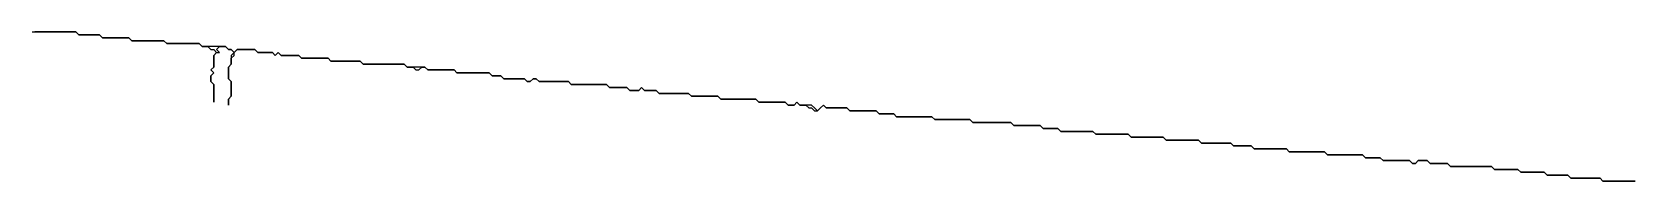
# Model space of a CAD drawing. Header units: metres. Extents: x 0 to 600, y 0 to 400.
# Drawn here: x 437.4 to 518.6, y 184.7 to 192.3 of the extents above; entities that cross this region are included whole.
import ezdxf

# ---------------------------------------------------------------- set-up
doc = ezdxf.new("R2010")
doc.units = ezdxf.units.M

msp = doc.modelspace()

# ---------------------------------------------------------------- linework, layer by layer
for points in [[(437.351, 192.262), (437.5, 192.262), (437.649, 192.262), (437.798, 192.262), (437.946, 192.262), (438.095, 192.262), (438.244, 192.262), (438.393, 192.262), (438.542, 192.262), (438.69, 192.262), (438.839, 192.262), (438.988, 192.262), (439.137, 192.262), (439.286, 192.262), (439.435, 192.262), (439.583, 192.262), (439.732, 192.113), (439.881, 192.113), (440.03, 192.113), (440.179, 192.113), (440.327, 192.113), (440.476, 192.113), (440.625, 192.113), (440.774, 192.113), (440.923, 191.964), (441.071, 191.964), (441.22, 191.964), (441.369, 191.964), (441.518, 191.964), (441.667, 191.964), (441.815, 191.964), (441.964, 191.964), (442.113, 191.964), (442.262, 191.964), (442.411, 191.815), (442.56, 191.815), (442.708, 191.815), (442.857, 191.815), (443.006, 191.815), (443.155, 191.815), (443.304, 191.815), (443.452, 191.815), (443.601, 191.815), (443.75, 191.815), (443.899, 191.815), (444.048, 191.815), (444.196, 191.667), (444.345, 191.667), (444.494, 191.667), (444.643, 191.667), (444.792, 191.667), (444.94, 191.667), (445.089, 191.667), (445.238, 191.667), (445.387, 191.667), (445.536, 191.667), (445.685, 191.667), (445.833, 191.667), (445.982, 191.518), (446.131, 191.518), (446.28, 191.518), (446.429, 191.369), (446.577, 191.369), (446.726, 191.22), (446.577, 191.071), (446.577, 190.923), (446.577, 190.774), (446.577, 190.625), (446.577, 190.476), (446.429, 190.327), (446.577, 190.179), (446.429, 190.03), (446.429, 189.881), (446.429, 189.732), (446.577, 189.583), (446.577, 189.435), (446.577, 189.286), (446.577, 189.137), (446.577, 188.988), (446.577, 188.839), (446.577, 188.69), (446.577, 188.839), (446.577, 188.988), (446.577, 189.137), (446.577, 189.286), (446.577, 189.435), (446.577, 189.583), (446.429, 189.732), (446.429, 189.881), (446.429, 190.03), (446.577, 190.179), (446.429, 190.327), (446.577, 190.476), (446.577, 190.625), (446.577, 190.774), (446.577, 190.923), (446.577, 191.071), (446.726, 191.22), (446.875, 191.22), (446.726, 191.369), (446.875, 191.518), (447.024, 191.518), (447.173, 191.518), (447.321, 191.369), (447.47, 191.369), (447.619, 191.22), (447.47, 191.071), (447.47, 190.923), (447.47, 190.774), (447.47, 190.625), (447.321, 190.476), (447.321, 190.327), (447.321, 190.179), (447.321, 190.03), (447.321, 189.881), (447.47, 189.732), (447.47, 189.583), (447.47, 189.435), (447.47, 189.286), (447.47, 189.137), (447.47, 188.988), (447.321, 188.839), (447.321, 188.69), (447.321, 188.542), (447.321, 188.69), (447.321, 188.839), (447.47, 188.988), (447.47, 189.137), (447.47, 189.286), (447.47, 189.435), (447.47, 189.583), (447.47, 189.732), (447.321, 189.881), (447.321, 190.03), (447.321, 190.179), (447.321, 190.327), (447.321, 190.476), (447.47, 190.625), (447.47, 190.774), (447.47, 190.923), (447.619, 191.071), (447.619, 191.22), (447.768, 191.369), (447.917, 191.369), (448.065, 191.369), (448.214, 191.369), (448.363, 191.369), (448.512, 191.369), (448.661, 191.369), (448.81, 191.22), (448.958, 191.22), (449.107, 191.22), (449.256, 191.22), (449.405, 191.22), (449.554, 191.22), (449.702, 191.071), (449.851, 191.22), (450, 191.071), (450.149, 191.071), (450.298, 191.071), (450.446, 191.071), (450.595, 191.071), (450.744, 191.071), (450.893, 191.071), (451.042, 190.923), (451.19, 190.923), (451.339, 190.923), (451.488, 190.923), (451.637, 190.923), (451.786, 190.923), (451.935, 190.923), (452.083, 190.923), (452.232, 190.923), (452.381, 190.923), (452.53, 190.774), (452.679, 190.774), (452.827, 190.774), (452.976, 190.774), (453.125, 190.774), (453.274, 190.774), (453.423, 190.774), (453.571, 190.774), (453.72, 190.774), (453.869, 190.774), (454.018, 190.774), (454.167, 190.625), (454.315, 190.625), (454.464, 190.625), (454.613, 190.625), (454.762, 190.625), (454.911, 190.625), (455.06, 190.625), (455.208, 190.625), (455.357, 190.625), (455.506, 190.625), (455.655, 190.625), (455.804, 190.625), (455.952, 190.625), (456.101, 190.625), (456.25, 190.625), (456.399, 190.476), (456.548, 190.476), (456.696, 190.476), (456.845, 190.327), (456.994, 190.327), (457.143, 190.476), (457.292, 190.476), (457.44, 190.327), (457.589, 190.327), (457.738, 190.327), (457.887, 190.327), (458.036, 190.327), (458.185, 190.327), (458.333, 190.327), (458.482, 190.327), (458.631, 190.327), (458.78, 190.327), (458.929, 190.179), (459.077, 190.179), (459.226, 190.179), (459.375, 190.179), (459.524, 190.179), (459.673, 190.179), (459.821, 190.179), (459.97, 190.179), (460.119, 190.179), (460.268, 190.179), (460.417, 190.179), (460.565, 190.179), (460.714, 190.03), (460.863, 190.03), (461.012, 190.03), (461.161, 190.03), (461.31, 189.881), (461.458, 189.881), (461.607, 189.881), (461.756, 189.881), (461.905, 189.881), (462.054, 189.881), (462.202, 189.881), (462.351, 189.881), (462.5, 189.732), (462.649, 189.732), (462.798, 189.881), (462.946, 189.881), (463.095, 189.732), (463.244, 189.732), (463.393, 189.732), (463.542, 189.732), (463.69, 189.732), (463.839, 189.732), (463.988, 189.732), (464.137, 189.732), (464.286, 189.732), (464.435, 189.732), (464.583, 189.732), (464.732, 189.583), (464.881, 189.583), (465.03, 189.583), (465.179, 189.583), (465.327, 189.583), (465.476, 189.583), (465.625, 189.583), (465.774, 189.583), (465.923, 189.583), (466.071, 189.583), (466.22, 189.583), (466.369, 189.583), (466.518, 189.583), (466.667, 189.435), (466.815, 189.435), (466.964, 189.435), (467.113, 189.435), (467.262, 189.435), (467.411, 189.435), (467.56, 189.435), (467.708, 189.286), (467.857, 189.286), (468.006, 189.286), (468.155, 189.286), (468.304, 189.435), (468.452, 189.286), (468.601, 189.286), (468.75, 189.286), (468.899, 189.286), (469.048, 189.286), (469.196, 189.137), (469.345, 189.137), (469.494, 189.137), (469.643, 189.137), (469.792, 189.137), (469.94, 189.137), (470.089, 189.137), (470.238, 189.137), (470.387, 189.137), (470.536, 189.137), (470.685, 189.137), (470.833, 188.988), (470.982, 188.988), (471.131, 188.988), (471.28, 188.988), (471.429, 188.988), (471.577, 188.988), (471.726, 188.988), (471.875, 188.988), (472.024, 188.988), (472.173, 188.988), (472.321, 188.839), (472.47, 188.839), (472.619, 188.839), (472.768, 188.839), (472.917, 188.839), (473.065, 188.839), (473.214, 188.839), (473.363, 188.839), (473.512, 188.839), (473.661, 188.839), (473.81, 188.839), (473.958, 188.839), (474.107, 188.839), (474.256, 188.69), (474.405, 188.69), (474.554, 188.69), (474.702, 188.69), (474.851, 188.69), (475, 188.69), (475.149, 188.69), (475.298, 188.69), (475.446, 188.69), (475.595, 188.69), (475.744, 188.542), (475.893, 188.542), (476.042, 188.542), (476.19, 188.69), (476.339, 188.542), (476.488, 188.542), (476.637, 188.542), (476.786, 188.393), (476.935, 188.393), (477.083, 188.244), (477.232, 188.244), (477.381, 188.393), (477.53, 188.542), (477.679, 188.393), (477.827, 188.393), (477.976, 188.393), (478.125, 188.393), (478.274, 188.393), (478.423, 188.393), (478.571, 188.393), (478.72, 188.393), (478.869, 188.244), (479.018, 188.244), (479.167, 188.244), (479.315, 188.244), (479.464, 188.244), (479.613, 188.244), (479.762, 188.244), (479.911, 188.244), (480.06, 188.244), (480.208, 188.244), (480.357, 188.095), (480.506, 188.095), (480.655, 188.095), (480.804, 188.095), (480.952, 188.095), (481.101, 188.095), (481.25, 187.946), (481.399, 187.946), (481.548, 187.946), (481.696, 187.946), (481.845, 187.946), (481.994, 187.946), (482.143, 187.946), (482.292, 187.946), (482.44, 187.946), (482.589, 187.946), (482.738, 187.946), (482.887, 187.946), (483.036, 187.946), (483.185, 187.798), (483.333, 187.798), (483.482, 187.798), (483.631, 187.798), (483.78, 187.798), (483.929, 187.798), (484.077, 187.798), (484.226, 187.798), (484.375, 187.798), (484.524, 187.798), (484.673, 187.798), (484.821, 187.798), (484.97, 187.798), (485.119, 187.649), (485.268, 187.649), (485.417, 187.649), (485.565, 187.649), (485.714, 187.649), (485.863, 187.649), (486.012, 187.649), (486.161, 187.649), (486.31, 187.649), (486.458, 187.649), (486.607, 187.649), (486.756, 187.649), (486.905, 187.649), (487.054, 187.649), (487.202, 187.5), (487.351, 187.5), (487.5, 187.5), (487.649, 187.5), (487.798, 187.5), (487.946, 187.5), (488.095, 187.5), (488.244, 187.5), (488.393, 187.5), (488.542, 187.5), (488.69, 187.351), (488.839, 187.351), (488.988, 187.351), (489.137, 187.351), (489.286, 187.351), (489.435, 187.351), (489.583, 187.202), (489.732, 187.202), (489.881, 187.202), (490.03, 187.202), (490.179, 187.202), (490.327, 187.202), (490.476, 187.202), (490.625, 187.202), (490.774, 187.202), (490.923, 187.202), (491.071, 187.202), (491.22, 187.202), (491.369, 187.054), (491.518, 187.054), (491.667, 187.054), (491.815, 187.054), (491.964, 187.054), (492.113, 187.054), (492.262, 187.054), (492.411, 187.054), (492.56, 187.054), (492.708, 187.054), (492.857, 187.054), (493.006, 187.054), (493.155, 186.905), (493.304, 186.905), (493.452, 186.905), (493.601, 186.905), (493.75, 186.905), (493.899, 186.905), (494.048, 186.905), (494.196, 186.905), (494.345, 186.905), (494.494, 186.905), (494.643, 186.905), (494.792, 186.905), (494.94, 186.756), (495.089, 186.756), (495.238, 186.756), (495.387, 186.756), (495.536, 186.756), (495.685, 186.756), (495.833, 186.756), (495.982, 186.756), (496.131, 186.756), (496.28, 186.756), (496.429, 186.756), (496.577, 186.756), (496.726, 186.607), (496.875, 186.607), (497.024, 186.607), (497.173, 186.607), (497.321, 186.607), (497.47, 186.607), (497.619, 186.607), (497.768, 186.607), (497.917, 186.607), (498.065, 186.607), (498.214, 186.607), (498.363, 186.458), (498.512, 186.458), (498.661, 186.458), (498.81, 186.458), (498.958, 186.458), (499.107, 186.458), (499.256, 186.458), (499.405, 186.31), (499.554, 186.31), (499.702, 186.31), (499.851, 186.31), (500, 186.31), (500.149, 186.31), (500.298, 186.31), (500.446, 186.31), (500.595, 186.31), (500.744, 186.31), (500.893, 186.31), (501.042, 186.31), (501.19, 186.161), (501.339, 186.161), (501.488, 186.161), (501.637, 186.161), (501.786, 186.161), (501.935, 186.161), (502.083, 186.161), (502.232, 186.161), (502.381, 186.161), (502.53, 186.161), (502.679, 186.161), (502.827, 186.161), (502.976, 186.161), (503.125, 186.012), (503.274, 186.012), (503.423, 186.012), (503.571, 186.012), (503.72, 186.012), (503.869, 186.012), (504.018, 186.012), (504.167, 186.012), (504.315, 186.012), (504.464, 186.012), (504.613, 186.012), (504.762, 186.012), (504.911, 186.012), (505.06, 185.863), (505.208, 185.863), (505.357, 185.863), (505.506, 185.863), (505.655, 185.863), (505.804, 185.863), (505.952, 185.714), (506.101, 185.714), (506.25, 185.714), (506.399, 185.714), (506.548, 185.714), (506.696, 185.714), (506.845, 185.714), (506.994, 185.714), (507.143, 185.714), (507.292, 185.714), (507.44, 185.565), (507.589, 185.565), (507.738, 185.714), (507.887, 185.714), (508.036, 185.714), (508.185, 185.714), (508.333, 185.565), (508.482, 185.565), (508.631, 185.565), (508.78, 185.565), (508.929, 185.565), (509.077, 185.565), (509.226, 185.565), (509.375, 185.417), (509.524, 185.417), (509.673, 185.417), (509.821, 185.417), (509.97, 185.417), (510.119, 185.417), (510.268, 185.417), (510.417, 185.417), (510.565, 185.417), (510.714, 185.417), (510.863, 185.417), (511.012, 185.417), (511.161, 185.417), (511.31, 185.417), (511.458, 185.417), (511.607, 185.268), (511.756, 185.268), (511.905, 185.268), (512.054, 185.268), (512.202, 185.268), (512.351, 185.268), (512.5, 185.268), (512.649, 185.268), (512.798, 185.268), (512.946, 185.119), (513.095, 185.119), (513.244, 185.119), (513.393, 185.119), (513.542, 185.119), (513.69, 185.119), (513.839, 185.119), (513.988, 185.119), (514.137, 185.119), (514.286, 184.97), (514.435, 184.97), (514.583, 184.97), (514.732, 184.97), (514.881, 184.97), (515.03, 184.97), (515.179, 184.97), (515.327, 184.97), (515.476, 184.821), (515.625, 184.821), (515.774, 184.821), (515.923, 184.821), (516.071, 184.821), (516.22, 184.821), (516.369, 184.821), (516.518, 184.821), (516.667, 184.821), (516.815, 184.821), (516.964, 184.821), (517.113, 184.673), (517.262, 184.673), (517.411, 184.673), (517.56, 184.673), (517.708, 184.673), (517.857, 184.673), (518.006, 184.673), (518.155, 184.673), (518.304, 184.673), (518.452, 184.673), (518.601, 184.673), (518.75, 184.673)], [(518.75, 184.673), (518.601, 184.673), (518.452, 184.673), (518.304, 184.673), (518.155, 184.673), (518.006, 184.673), (517.857, 184.673), (517.708, 184.673), (517.56, 184.673), (517.411, 184.673), (517.262, 184.673), (517.113, 184.673), (516.964, 184.821), (516.815, 184.821), (516.667, 184.821), (516.518, 184.821), (516.369, 184.821), (516.22, 184.821), (516.071, 184.821), (515.923, 184.821), (515.774, 184.821), (515.625, 184.821), (515.476, 184.821), (515.327, 184.97), (515.179, 184.97), (515.03, 184.97), (514.881, 184.97), (514.732, 184.97), (514.583, 184.97), (514.435, 184.97), (514.286, 184.97), (514.137, 185.119), (513.988, 185.119), (513.839, 185.119), (513.69, 185.119), (513.542, 185.119), (513.393, 185.119), (513.244, 185.119), (513.095, 185.119), (512.946, 185.119), (512.798, 185.268), (512.649, 185.268), (512.5, 185.268), (512.351, 185.268), (512.202, 185.268), (512.054, 185.268), (511.905, 185.268), (511.756, 185.268), (511.607, 185.268), (511.458, 185.417), (511.31, 185.417), (511.161, 185.417), (511.012, 185.417), (510.863, 185.417), (510.714, 185.417), (510.565, 185.417), (510.417, 185.417), (510.268, 185.417), (510.119, 185.417), (509.97, 185.417), (509.821, 185.417), (509.673, 185.417), (509.524, 185.417), (509.375, 185.417), (509.226, 185.565), (509.077, 185.565), (508.929, 185.565), (508.78, 185.565), (508.631, 185.565), (508.482, 185.565), (508.333, 185.565), (508.185, 185.714), (508.036, 185.714), (507.887, 185.714), (507.738, 185.714), (507.589, 185.565), (507.44, 185.565), (507.292, 185.714), (507.143, 185.714), (506.994, 185.714), (506.845, 185.714), (506.696, 185.714), (506.548, 185.714), (506.399, 185.714), (506.25, 185.714), (506.101, 185.714), (505.952, 185.714), (505.804, 185.863), (505.655, 185.863), (505.506, 185.863), (505.357, 185.863), (505.208, 185.863), (505.06, 185.863), (504.911, 186.012), (504.762, 186.012), (504.613, 186.012), (504.464, 186.012), (504.315, 186.012), (504.167, 186.012), (504.018, 186.012), (503.869, 186.012), (503.72, 186.012), (503.571, 186.012), (503.423, 186.012), (503.274, 186.012), (503.125, 186.012), (502.976, 186.161), (502.827, 186.161), (502.679, 186.161), (502.53, 186.161), (502.381, 186.161), (502.232, 186.161), (502.083, 186.161), (501.935, 186.161), (501.786, 186.161), (501.637, 186.161), (501.488, 186.161), (501.339, 186.161), (501.19, 186.161), (501.042, 186.31), (500.893, 186.31), (500.744, 186.31), (500.595, 186.31), (500.446, 186.31), (500.298, 186.31), (500.149, 186.31), (500, 186.31), (499.851, 186.31), (499.702, 186.31), (499.554, 186.31), (499.405, 186.31), (499.256, 186.458), (499.107, 186.458), (498.958, 186.458), (498.81, 186.458), (498.661, 186.458), (498.512, 186.458), (498.363, 186.458), (498.214, 186.607), (498.065, 186.607), (497.917, 186.607), (497.768, 186.607), (497.619, 186.607), (497.47, 186.607), (497.321, 186.607), (497.173, 186.607), (497.024, 186.607), (496.875, 186.607), (496.726, 186.607), (496.577, 186.756), (496.429, 186.756), (496.28, 186.756), (496.131, 186.756), (495.982, 186.756), (495.833, 186.756), (495.685, 186.756), (495.536, 186.756), (495.387, 186.756), (495.238, 186.756), (495.089, 186.756), (494.94, 186.756), (494.792, 186.905), (494.643, 186.905), (494.494, 186.905), (494.345, 186.905), (494.196, 186.905), (494.048, 186.905), (493.899, 186.905), (493.75, 186.905), (493.601, 186.905), (493.452, 186.905), (493.304, 186.905), (493.155, 186.905), (493.006, 187.054), (492.857, 187.054), (492.708, 187.054), (492.56, 187.054), (492.411, 187.054), (492.262, 187.054), (492.113, 187.054), (491.964, 187.054), (491.815, 187.054), (491.667, 187.054), (491.518, 187.054), (491.369, 187.054), (491.22, 187.202), (491.071, 187.202), (490.923, 187.202), (490.774, 187.202), (490.625, 187.202), (490.476, 187.202), (490.327, 187.202), (490.179, 187.202), (490.03, 187.202), (489.881, 187.202), (489.732, 187.202), (489.583, 187.202), (489.435, 187.351), (489.286, 187.351), (489.137, 187.351), (488.988, 187.351), (488.839, 187.351), (488.69, 187.351), (488.542, 187.5), (488.393, 187.5), (488.244, 187.5), (488.095, 187.5), (487.946, 187.5), (487.798, 187.5), (487.649, 187.5), (487.5, 187.5), (487.351, 187.5), (487.202, 187.5), (487.054, 187.649), (486.905, 187.649), (486.756, 187.649), (486.607, 187.649), (486.458, 187.649), (486.31, 187.649), (486.161, 187.649), (486.012, 187.649), (485.863, 187.649), (485.714, 187.649), (485.565, 187.649), (485.417, 187.649), (485.268, 187.649), (485.119, 187.649), (484.97, 187.798), (484.821, 187.798), (484.673, 187.798), (484.524, 187.798), (484.375, 187.798), (484.226, 187.798), (484.077, 187.798), (483.929, 187.798), (483.78, 187.798), (483.631, 187.798), (483.482, 187.798), (483.333, 187.798), (483.185, 187.798), (483.036, 187.946), (482.887, 187.946), (482.738, 187.946), (482.589, 187.946), (482.44, 187.946), (482.292, 187.946), (482.143, 187.946), (481.994, 187.946), (481.845, 187.946), (481.696, 187.946), (481.548, 187.946), (481.399, 187.946), (481.25, 187.946), (481.101, 188.095), (480.952, 188.095), (480.804, 188.095), (480.655, 188.095), (480.506, 188.095), (480.357, 188.095), (480.208, 188.244), (480.06, 188.244), (479.911, 188.244), (479.762, 188.244), (479.613, 188.244), (479.464, 188.244), (479.315, 188.244), (479.167, 188.244), (479.018, 188.244), (478.869, 188.244), (478.72, 188.393), (478.571, 188.393), (478.423, 188.393), (478.274, 188.393), (478.125, 188.393), (477.976, 188.393), (477.827, 188.393), (477.679, 188.393), (477.53, 188.542), (477.381, 188.393), (477.232, 188.244), (477.083, 188.393), (476.935, 188.542), (476.786, 188.542), (476.637, 188.542), (476.488, 188.542), (476.339, 188.542), (476.19, 188.69), (476.042, 188.542), (475.893, 188.542), (475.744, 188.542), (475.595, 188.69), (475.446, 188.69), (475.298, 188.69), (475.149, 188.69), (475, 188.69), (474.851, 188.69), (474.702, 188.69), (474.554, 188.69), (474.405, 188.69), (474.256, 188.69), (474.107, 188.839), (473.958, 188.839), (473.81, 188.839), (473.661, 188.839), (473.512, 188.839), (473.363, 188.839), (473.214, 188.839), (473.065, 188.839), (472.917, 188.839), (472.768, 188.839), (472.619, 188.839), (472.47, 188.839), (472.321, 188.839), (472.173, 188.988), (472.024, 188.988), (471.875, 188.988), (471.726, 188.988), (471.577, 188.988), (471.429, 188.988), (471.28, 188.988), (471.131, 188.988), (470.982, 188.988), (470.833, 188.988), (470.685, 189.137), (470.536, 189.137), (470.387, 189.137), (470.238, 189.137), (470.089, 189.137), (469.94, 189.137), (469.792, 189.137), (469.643, 189.137), (469.494, 189.137), (469.345, 189.137), (469.196, 189.137), (469.048, 189.286), (468.899, 189.286), (468.75, 189.286), (468.601, 189.286), (468.452, 189.286), (468.304, 189.435), (468.155, 189.286), (468.006, 189.286), (467.857, 189.286), (467.708, 189.286), (467.56, 189.435), (467.411, 189.435), (467.262, 189.435), (467.113, 189.435), (466.964, 189.435), (466.815, 189.435), (466.667, 189.435), (466.518, 189.583), (466.369, 189.583), (466.22, 189.583), (466.071, 189.583), (465.923, 189.583), (465.774, 189.583), (465.625, 189.583), (465.476, 189.583), (465.327, 189.583), (465.179, 189.583), (465.03, 189.583), (464.881, 189.583), (464.732, 189.583), (464.583, 189.732), (464.435, 189.732), (464.286, 189.732), (464.137, 189.732), (463.988, 189.732), (463.839, 189.732), (463.69, 189.732), (463.542, 189.732), (463.393, 189.732), (463.244, 189.732), (463.095, 189.732), (462.946, 189.881), (462.798, 189.881), (462.649, 189.732), (462.5, 189.732), (462.351, 189.881), (462.202, 189.881), (462.054, 189.881), (461.905, 189.881), (461.756, 189.881), (461.607, 189.881), (461.458, 189.881), (461.31, 189.881), (461.161, 190.03), (461.012, 190.03), (460.863, 190.03), (460.714, 190.03), (460.565, 190.179), (460.417, 190.179), (460.268, 190.179), (460.119, 190.179), (459.97, 190.179), (459.821, 190.179), (459.673, 190.179), (459.524, 190.179), (459.375, 190.179), (459.226, 190.179), (459.077, 190.179), (458.929, 190.179), (458.78, 190.327), (458.631, 190.327), (458.482, 190.327), (458.333, 190.327), (458.185, 190.327), (458.036, 190.327), (457.887, 190.327), (457.738, 190.327), (457.589, 190.327), (457.44, 190.327), (457.292, 190.476), (457.143, 190.476), (456.994, 190.476), (456.845, 190.476), (456.696, 190.476), (456.548, 190.476), (456.399, 190.476), (456.25, 190.625), (456.101, 190.625), (455.952, 190.625), (455.804, 190.625), (455.655, 190.625), (455.506, 190.625), (455.357, 190.625), (455.208, 190.625), (455.06, 190.625), (454.911, 190.625), (454.762, 190.625), (454.613, 190.625), (454.464, 190.625), (454.315, 190.625), (454.167, 190.625), (454.018, 190.774), (453.869, 190.774), (453.72, 190.774), (453.571, 190.774), (453.423, 190.774), (453.274, 190.774), (453.125, 190.774), (452.976, 190.774), (452.827, 190.774), (452.679, 190.774), (452.53, 190.774), (452.381, 190.923), (452.232, 190.923), (452.083, 190.923), (451.935, 190.923), (451.786, 190.923), (451.637, 190.923), (451.488, 190.923), (451.339, 190.923), (451.19, 190.923), (451.042, 190.923), (450.893, 191.071), (450.744, 191.071), (450.595, 191.071), (450.446, 191.071), (450.298, 191.071), (450.149, 191.071), (450, 191.071), (449.851, 191.22), (449.702, 191.071), (449.554, 191.22), (449.405, 191.22), (449.256, 191.22), (449.107, 191.22), (448.958, 191.22), (448.81, 191.22), (448.661, 191.369), (448.512, 191.369), (448.363, 191.369), (448.214, 191.369), (448.065, 191.369), (447.917, 191.369), (447.768, 191.369), (447.619, 191.22), (447.47, 191.369), (447.321, 191.369), (447.173, 191.518), (447.024, 191.518), (446.875, 191.518), (446.726, 191.518), (446.577, 191.518), (446.429, 191.518), (446.28, 191.518), (446.131, 191.518), (445.982, 191.518), (445.833, 191.667), (445.685, 191.667), (445.536, 191.667), (445.387, 191.667), (445.238, 191.667), (445.089, 191.667), (444.94, 191.667), (444.792, 191.667), (444.643, 191.667), (444.494, 191.667), (444.345, 191.667), (444.196, 191.667), (444.048, 191.815), (443.899, 191.815), (443.75, 191.815), (443.601, 191.815), (443.452, 191.815), (443.304, 191.815), (443.155, 191.815), (443.006, 191.815), (442.857, 191.815), (442.708, 191.815), (442.56, 191.815), (442.411, 191.815), (442.262, 191.964), (442.113, 191.964), (441.964, 191.964), (441.815, 191.964), (441.667, 191.964), (441.518, 191.964), (441.369, 191.964), (441.22, 191.964), (441.071, 191.964), (440.923, 191.964), (440.774, 192.113), (440.625, 192.113), (440.476, 192.113), (440.327, 192.113), (440.179, 192.113), (440.03, 192.113), (439.881, 192.113), (439.732, 192.113), (439.583, 192.262), (439.435, 192.262), (439.286, 192.262), (439.137, 192.262), (438.988, 192.262), (438.839, 192.262), (438.69, 192.262), (438.542, 192.262), (438.393, 192.262), (438.244, 192.262), (438.095, 192.262), (437.946, 192.262), (437.798, 192.262), (437.649, 192.262), (437.5, 192.262)]]:
    msp.add_lwpolyline(points)

doc.saveas('drawing.dxf')
